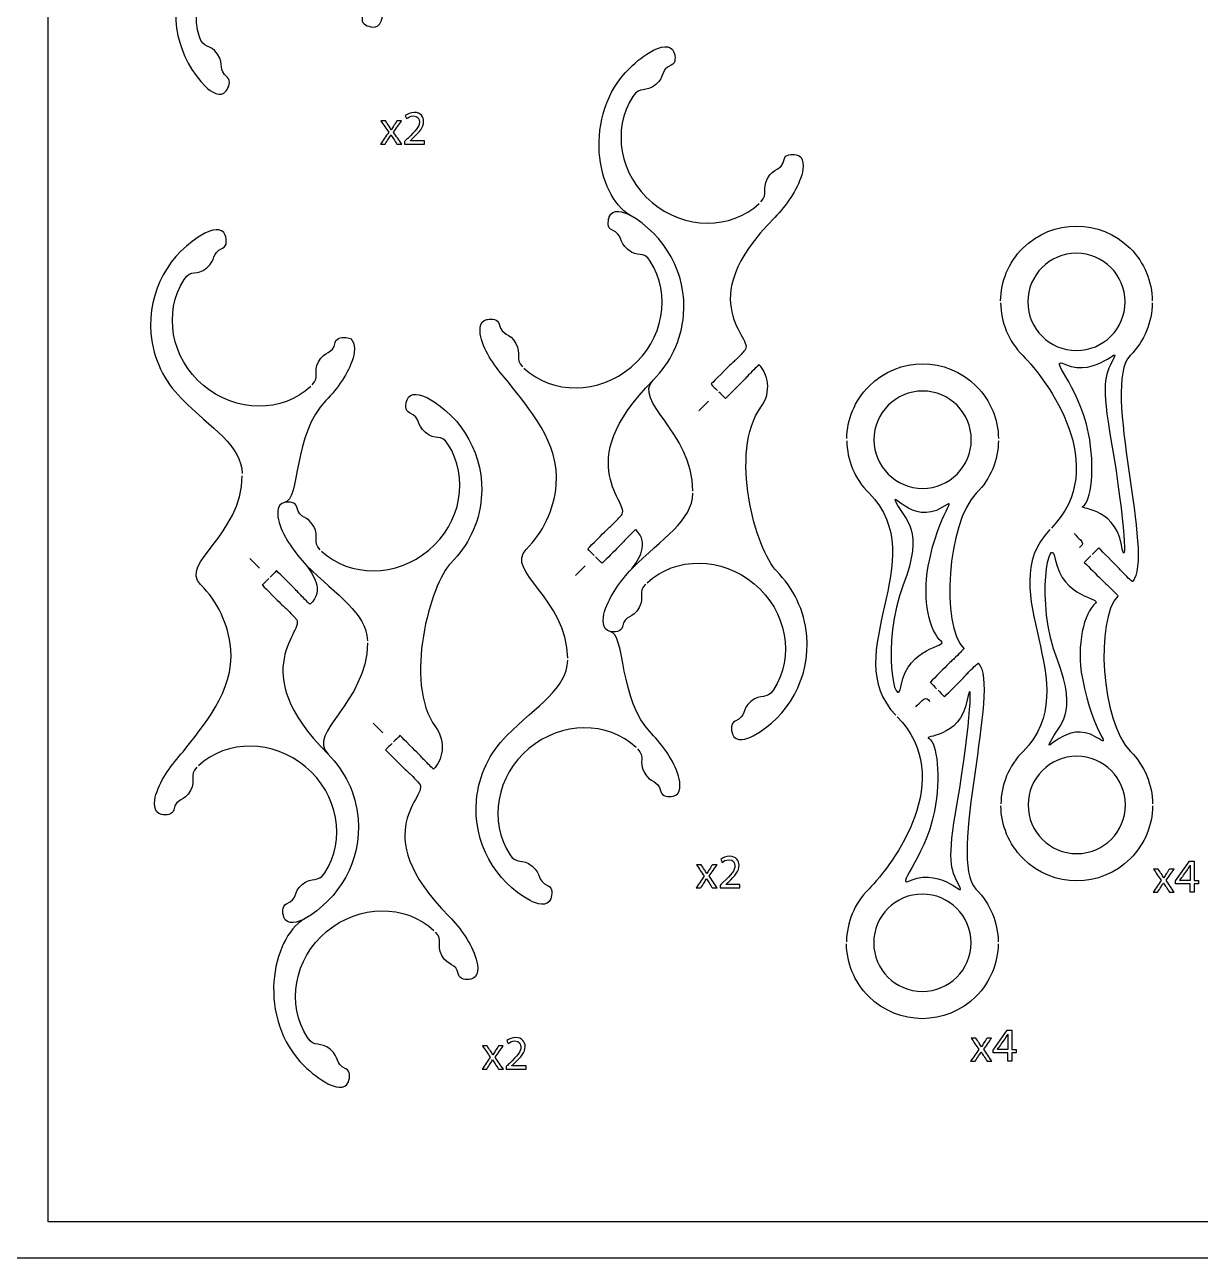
# Model space of a CAD drawing. Extents: x 0 to 620, y 0 to 360.
# Drawn here: x 210.1 to 383, y 0 to 181.4 of the extents above; entities that cross this region are included whole.
import ezdxf

# ---------------------------------------------------------------- set-up
doc = ezdxf.new("R2010")
doc.units = 0
doc.header["$MEASUREMENT"] = 0
doc.layers.add('DEFAULT', color=7, linetype='CONTINUOUS')

msp = doc.modelspace()

# ---------------------------------------------------------------- linework, layer by layer
at = {"layer": 'DEFAULT', "color": 36}
for points in [[(620, 0), (0, 0), (0, 360), (620, 360)], [(615.33, 5.38), (213.62, 5.38), (213.62, 355), (615.33, 355)], [(381.51, 53.83), (381.51, 55.08), (379.37, 55.08), (379.37, 55.49), (381.42, 58.41), (382.09, 58.41), (382.09, 55.56), (382.73, 55.56), (382.73, 55.08), (382.09, 55.08), (382.09, 53.83)], [(354.69, 28.98), (354.69, 30.23), (352.56, 30.23), (352.56, 30.63), (354.61, 33.56), (355.28, 33.56), (355.28, 30.71), (355.92, 30.71), (355.92, 30.23), (355.28, 30.23), (355.28, 28.98)]]:
    msp.add_lwpolyline(points, close=True, dxfattribs=at)
at = {"layer": 'DEFAULT', "color": 250}
for points in [[(310.69, 126.05), (309.26, 124.62)], [(244.69, 101.48), (243.27, 102.91)], [(292.55, 101.81), (291.12, 100.38)], [(262.83, 77.25), (261.4, 78.68)]]:
    msp.add_lwpolyline(points, dxfattribs=at)
at = {"layer": 'DEFAULT', "color": 1}
for points, knots in [([(240.48, 196.77), (237.41, 194.82), (234.73, 192.06), (233.38, 188.62), (231.11, 182.81), (232.64, 176.41), (236.79, 172.24), (237.48, 171.56), (239.01, 170.55), (239.76, 171.65), (240.13, 172.18), (240.56, 173.09), (239.95, 173.61), (238.49, 174.84), (239.59, 175.43), (238.52, 177.03), (237.45, 178.65), (236.37, 177.8), (235.83, 179.6), (234.18, 185.14), (237.23, 191.27), (242.93, 193.76), (248.67, 196.26), (255.32, 194.35), (258.18, 189.3), (259.12, 187.64), (257.9, 187.36), (258.25, 185.47), (258.56, 183.83), (259.89, 184.08), (259.75, 182.2), (259.7, 181.41), (260.64, 181.13), (261.29, 181.04), (262.54, 180.85), (262.91, 182.63), (262.89, 183.62), (263.04, 187.45), (261.2, 190.65), (258.66, 193.5), (251.3, 201.75), (262.34, 210.63), (261.75, 211.73), (261.67, 211.89), (261.42, 212.45), (260.97, 213.3), (260.69, 213.82), (260.55, 213.97), (260.09, 214.81), (259.68, 215.59), (258.44, 217.9), (258.44, 217.9), (258.84, 218.12), (259.23, 218.33), (259.63, 218.54)], [0, 0, 0, 0, 1, 1, 1, 2, 2, 2, 3, 3, 3, 4, 4, 4, 5, 5, 5, 6, 6, 6, 7, 7, 7, 8, 8, 8, 9, 9, 9, 10, 10, 10, 11, 11, 11, 12, 12, 12, 13, 13, 13, 14, 14, 14, 15, 15, 15, 16, 16, 16, 17, 17, 17, 20.82531, 20.82531, 20.82531, 20.82531]), ([(308.41, 112.8), (308.3, 121.67), (299.42, 125.99), (302.61, 129.17), (305.05, 131.64), (306.71, 134.93), (307.03, 138.66), (307.57, 144.88), (304.23, 150.47), (299.13, 153.4), (294.25, 156.21), (292.05, 168.07), (299.11, 175.01), (300.13, 176.03), (301.3, 176.91), (302.59, 177.62), (303.44, 178.08), (305.19, 178.62), (305.61, 177.35), (305.81, 176.73), (305.96, 175.74), (305.23, 175.42), (303.48, 174.65), (304.41, 173.81), (302.93, 172.57), (301.45, 171.33), (300.61, 172.41), (299.58, 170.83), (296.43, 165.99), (297.63, 159.24), (302.4, 155.24), (307.15, 151.26), (313.99, 151.18), (318.17, 155.11)], [0, 0, 0, 0, 1, 1, 1, 2, 2, 2, 3, 3, 3, 4, 4, 4, 5, 5, 5, 6, 6, 6, 7, 7, 7, 8, 8, 8, 9, 9, 9, 10, 10, 10, 11, 11, 11, 11]), ([(318.39, 155.32), (319.59, 156.57), (318.48, 157.12), (319.36, 158.77), (320.27, 160.48), (321.4, 159.73), (321.8, 161.58), (321.97, 162.36), (322.95, 162.35), (323.6, 162.26), (324.86, 162.08), (324.71, 160.27), (324.41, 159.32), (323.66, 156.9), (322.16, 154.86), (320.43, 153.03), (307.79, 140.38), (317.71, 135.18), (316.02, 133.49), (315.98, 133.46), (315.5, 132.9), (314.82, 132.22), (314.4, 131.8), (314.23, 131.7), (313.54, 131.02), (312.92, 130.4), (311.07, 128.54), (311.07, 128.54), (311.38, 128.22), (311.7, 127.9), (312.02, 127.59)], [0, 0, 0, 0, 1, 1, 1, 2, 2, 2, 3, 3, 3, 4, 4, 4, 5, 5, 5, 6, 6, 6, 7, 7, 7, 8, 8, 8, 9, 9, 9, 12.832519, 12.832519, 12.832519, 12.832519]), ([(283.55, 130.89), (287.73, 126.97), (294.57, 127.04), (299.32, 131.03), (304.09, 135.03), (305.29, 141.77), (302.14, 146.61), (301.11, 148.2), (300.31, 147.08), (298.83, 148.32), (297.35, 149.56), (298.24, 150.43), (296.49, 151.2), (295.8, 151.5), (295.89, 152.41), (296.08, 153.03), (296.09, 153.07), (296.1, 153.1), (296.11, 153.13), (296.53, 154.4), (298.27, 153.87), (299.13, 153.4)], [0, 0, 0, 0, 1.144286, 1.144286, 1.144286, 2.288571, 2.288571, 2.288571, 3.432857, 3.432857, 3.432857, 4.577143, 4.577143, 4.577143, 5.721429, 5.721429, 5.721429, 6.865714, 6.865714, 6.865714, 8.01, 8.01, 8.01, 8.01]), ([(353.65, 140.78), (353.68, 143.59), (354.77, 146.38), (356.91, 148.52), (361.27, 152.87), (368.33, 152.87), (372.69, 148.52), (374.83, 146.38), (375.92, 143.59), (375.95, 140.78)], [0, 0, 0, 0, 1, 1, 1, 2, 2, 2, 3, 3, 3, 3]), ([(252.2, 128.2), (248.02, 124.27), (241.17, 124.35), (236.43, 128.33), (231.65, 132.34), (230.46, 139.08), (233.61, 143.92), (234.63, 145.5), (235.43, 144.39), (236.91, 145.63), (238.39, 146.87), (237.5, 147.74), (239.25, 148.51), (239.98, 148.83), (239.84, 149.82), (239.63, 150.44), (239.21, 151.71), (237.46, 151.18), (236.61, 150.71), (231.45, 147.89), (228.17, 142.19), (228.71, 135.96), (229.04, 132.24), (230.69, 128.94), (233.14, 126.48), (237.7, 121.92), (242.03, 119.51), (242.13, 115.37)], [0, 0, 0, 0, 1, 1, 1, 2, 2, 2, 3, 3, 3, 4, 4, 4, 5, 5, 5, 6, 6, 6, 7, 7, 7, 8, 8, 8, 9, 9, 9, 9]), ([(357.65, 140.63), (357.65, 144.58), (360.85, 147.78), (364.8, 147.78), (368.75, 147.78), (371.96, 144.58), (371.96, 140.63), (371.96, 136.68), (368.75, 133.48), (364.8, 133.48), (360.85, 133.48), (357.65, 136.68), (357.65, 140.63)], [1, 1, 1, 1, 2, 2, 2, 3, 3, 3, 4, 4, 4, 5, 5, 5, 5]), ([(353.65, 140.48), (353.68, 137.68), (354.77, 134.88), (356.91, 132.74), (360.57, 129.08), (369.93, 116.38), (361.11, 107.38)], [0, 0, 0, 0, 1, 1, 1, 2, 2, 2, 2]), ([(375.95, 140.48), (375.92, 137.68), (374.83, 134.88), (372.69, 132.74), (368.37, 128.42), (376.41, 102.88), (373.02, 99.5), (372.96, 99.5), (372.42, 100.03), (371.75, 100.7), (371.34, 101.11), (371.23, 101.28), (370.55, 101.97), (369.93, 102.59), (368.07, 104.45), (368.07, 104.45), (367.76, 104.13), (367.44, 103.81), (367.12, 103.49)], [0, 0, 0, 0, 1, 1, 1, 2, 2, 2, 3, 3, 3, 4, 4, 4, 5, 5, 5, 8.832519, 8.832519, 8.832519, 8.832519]), ([(290, 88.23), (289.89, 97.09), (280.7, 101.04), (283.88, 104.22), (286.33, 106.69), (287.98, 109.99), (288.31, 113.71), (288.85, 119.93), (284.16, 125.07), (281.29, 128.81), (279.64, 130.71), (278.06, 132.68), (277.31, 135.11), (277.01, 136.06), (276.86, 137.87), (278.12, 138.05), (278.15, 138.05), (278.18, 138.05), (278.21, 138.06), (278.85, 138.13), (279.75, 138.11), (279.92, 137.36), (280.32, 135.52), (281.47, 136.24), (282.38, 134.53), (283.26, 132.87), (282.13, 132.35), (283.33, 131.1)], [0, 0, 0, 0, 1, 1, 1, 2, 2, 2, 3, 3, 3, 4, 4, 4, 5, 5, 5, 6, 6, 6, 7, 7, 7, 8, 8, 8, 9, 9, 9, 9]), ([(252.42, 128.41), (253.61, 129.66), (252.48, 130.18), (253.36, 131.83), (254.28, 133.55), (255.42, 132.83), (255.82, 134.67), (255.99, 135.45), (256.98, 135.44), (257.62, 135.36), (258.88, 135.18), (258.73, 133.37), (258.44, 132.42), (257.68, 129.99), (256.18, 127.95), (254.45, 126.12), (249.61, 121.28), (250.67, 111.48), (248.37, 111.14)], [0, 0, 0, 0, 1, 1, 1, 2, 2, 2, 3, 3, 3, 4, 4, 4, 5, 5, 5, 6, 6, 6, 6]), ([(331.03, 120.52), (331.07, 123.32), (332.16, 126.11), (334.3, 128.25), (338.65, 132.61), (345.71, 132.61), (350.07, 128.25), (352.21, 126.11), (353.3, 123.32), (353.33, 120.52)], [0, 0, 0, 0, 1, 1, 1, 2, 2, 2, 3, 3, 3, 3]), ([(301.66, 99.31), (305.84, 103.24), (312.69, 103.16), (317.43, 99.18), (322.21, 95.17), (323.4, 88.43), (320.25, 83.59), (319.23, 82.01), (318.43, 83.13), (316.94, 81.88), (315.47, 80.65), (316.35, 79.77), (314.61, 79), (313.88, 78.68), (314.02, 77.69), (314.23, 77.07), (314.64, 75.8), (316.4, 76.33), (317.25, 76.8), (322.41, 79.62), (325.69, 85.32), (325.15, 91.55), (324.82, 95.27), (323.17, 98.57), (320.72, 101.03), (317.66, 104.11), (313.63, 118.61), (318.41, 125.17), (320.08, 127.46), (319.4, 130.11), (318.14, 131.37), (318.09, 131.42), (317.55, 130.85), (316.87, 130.17), (316.45, 129.75), (316.35, 129.58), (315.67, 128.89), (315.05, 128.27), (313.19, 126.42), (313.19, 126.42), (312.87, 126.74), (312.55, 127.06), (312.23, 127.37)], [0, 0, 0, 0, 1, 1, 1, 2, 2, 2, 3, 3, 3, 4, 4, 4, 5, 5, 5, 6, 6, 6, 7, 7, 7, 8, 8, 8, 9, 9, 9, 10, 10, 10, 11, 11, 11, 12, 12, 12, 13, 13, 13, 16.832519, 16.832519, 16.832519, 16.832519]), ([(293.89, 103.35), (293.57, 103.67), (293.25, 103.99), (292.93, 104.31), (292.93, 104.31), (294.79, 106.17), (295.41, 106.79), (296.09, 107.47), (296.26, 107.57), (296.68, 107.99), (297.36, 108.67), (297.85, 109.22), (297.88, 109.26), (299.57, 110.95), (289.97, 116.53), (302.61, 129.17)], [0, 0, 0, 0, 3.832519, 3.832519, 3.832519, 4.832519, 4.832519, 4.832519, 5.832519, 5.832519, 5.832519, 6.832519, 6.832519, 6.832519, 7.832519, 7.832519, 7.832519, 7.832519]), ([(253.8, 103.99), (257.98, 100.06), (264.83, 100.14), (269.57, 104.12), (274.35, 108.13), (275.54, 114.87), (272.39, 119.71), (271.37, 121.29), (270.57, 120.17), (269.08, 121.42), (267.61, 122.65), (268.49, 123.53), (266.75, 124.3), (266.02, 124.62), (266.16, 125.61), (266.37, 126.23), (266.78, 127.5), (268.54, 126.96), (269.39, 126.5), (274.55, 123.68), (277.83, 117.98), (277.29, 111.75), (276.96, 108.03), (275.31, 104.73), (272.86, 102.27), (269.8, 99.19), (265.77, 84.68), (270.55, 78.13), (272.22, 75.84), (271.54, 73.19), (270.28, 71.93), (270.23, 71.88), (269.7, 72.45), (269.01, 73.13), (268.59, 73.55), (268.49, 73.72), (267.81, 74.4), (267.19, 75.02), (265.33, 76.88), (265.33, 76.88), (265.01, 76.56), (264.7, 76.24), (264.38, 75.93)], [0, 0, 0, 0, 1, 1, 1, 2, 2, 2, 3, 3, 3, 4, 4, 4, 5, 5, 5, 6, 6, 6, 7, 7, 7, 8, 8, 8, 9, 9, 9, 10, 10, 10, 11, 11, 11, 12, 12, 12, 13, 13, 13, 16.818377, 16.818377, 16.818377, 16.818377]), ([(342.19, 127.52), (346.14, 127.52), (349.34, 124.32), (349.34, 120.36), (349.34, 116.41), (346.14, 113.21), (342.19, 113.21), (338.23, 113.21), (335.03, 116.41), (335.03, 120.36), (335.03, 124.32), (338.23, 127.52), (342.19, 127.52)], [1, 1, 1, 1, 2, 2, 2, 3, 3, 3, 4, 4, 4, 5, 5, 5, 5]), ([(331.03, 120.22), (331.07, 117.41), (332.16, 114.62), (334.3, 112.48), (343.95, 102.82), (329.44, 88.87), (338.24, 79.86)], [0, 0, 0, 0, 1, 1, 1, 2, 2, 2, 2]), ([(353.33, 120.22), (353.3, 117.41), (352.21, 114.62), (350.07, 112.48), (345.76, 108.16), (344.86, 93.03), (348.24, 89.65), (348.28, 89.61), (347.72, 89.06), (347.04, 88.37), (346.62, 87.96), (346.45, 87.86), (345.76, 87.18), (345.14, 86.55), (343.29, 84.7), (343.29, 84.7), (343.61, 84.38), (343.92, 84.06), (344.24, 83.74)], [0, 0, 0, 0, 1, 1, 1, 2, 2, 2, 3, 3, 3, 4, 4, 4, 5, 5, 5, 8.832519, 8.832519, 8.832519, 8.832519]), ([(235.47, 72.2), (234.27, 70.95), (235.4, 70.42), (234.52, 68.77), (233.61, 67.06), (232.46, 67.78), (232.06, 65.93), (231.89, 65.15), (230.91, 65.16), (230.26, 65.25), (229.01, 65.43), (229.15, 67.24), (229.45, 68.19), (230.21, 70.61), (231.79, 72.58), (233.43, 74.48), (236.3, 78.23), (240.99, 83.36), (240.45, 89.59), (240.12, 93.31), (238.47, 96.61), (236.02, 99.07), (232.84, 102.25), (242.04, 106.2), (242.14, 115.07)], [0, 0, 0, 0, 1, 1, 1, 2, 2, 2, 3, 3, 3, 4, 4, 4, 5, 5, 5, 6, 6, 6, 7, 7, 7, 8, 8, 8, 8]), ([(301.45, 99.1), (300.24, 97.85), (301.38, 97.34), (300.5, 95.69), (299.59, 93.98), (298.44, 94.68), (298.03, 92.84), (297.86, 92.06), (296.88, 92.07), (296.24, 92.16), (294.98, 92.33), (295.13, 94.14), (295.42, 95.1), (296.18, 97.52), (297.72, 99.53), (299.41, 101.39), (303.97, 105.95), (308.3, 108.36), (308.4, 112.5)], [0, 0, 0, 0, 1, 1, 1, 2, 2, 2, 3, 3, 3, 4, 4, 4, 5, 5, 5, 6, 6, 6, 6]), ([(253.59, 104.19), (252.38, 105.44), (253.52, 105.96), (252.64, 107.61), (251.73, 109.32), (250.58, 108.61), (250.17, 110.45), (250, 111.23), (249.02, 111.23), (248.37, 111.14), (247.12, 110.96), (247.27, 109.15), (247.56, 108.2), (248.32, 105.78), (249.86, 103.77), (251.55, 101.91), (256.11, 97.35), (260.44, 94.94), (260.54, 90.8)], [0, 0, 0, 0, 1, 1, 1, 2, 2, 2, 3, 3, 3, 4, 4, 4, 5, 5, 5, 6, 6, 6, 6]), ([(299.41, 101.39), (300.36, 102.71), (302.14, 105.02), (300, 107.14), (299.95, 107.19), (299.42, 106.62), (298.73, 105.94), (298.32, 105.52), (298.21, 105.35), (297.53, 104.66), (296.7, 103.84), (295.88, 103.01), (295.05, 102.19), (294.73, 102.5), (294.42, 102.82), (294.1, 103.14)], [0, 0, 0, 0, 1, 1, 1, 2, 2, 2, 3, 3, 3, 12.927779, 12.927779, 12.927779, 16.760298, 16.760298, 16.760298, 16.760298]), ([(360.9, 107.16), (352.11, 98.16), (366.61, 84.2), (356.96, 74.54), (354.82, 72.41), (353.73, 69.61), (353.69, 66.81)], [0, 0, 0, 0, 1, 1, 1, 2, 2, 2, 2]), ([(251.55, 101.91), (252.5, 100.59), (254.28, 98.28), (252.14, 96.16), (252.09, 96.11), (251.56, 96.68), (250.87, 97.36), (250.46, 97.78), (250.35, 97.95), (249.67, 98.63), (249.05, 99.26), (247.19, 101.11), (247.19, 101.11), (246.88, 100.79), (246.56, 100.48), (246.24, 100.16)], [0, 0, 0, 0, 1, 1, 1, 2, 2, 2, 3, 3, 3, 4, 4, 4, 7.818377, 7.818377, 7.818377, 7.818377]), ([(366.91, 103.28), (366.59, 102.96), (366.27, 102.64), (365.95, 102.32), (366.78, 101.5), (367.6, 100.67), (368.43, 99.84), (369.11, 99.16), (369.29, 99.06), (369.7, 98.65), (370.38, 97.96), (370.94, 97.41), (370.9, 97.37), (367.52, 93.99), (368.42, 78.86), (372.73, 74.54), (374.87, 72.41), (375.96, 69.61), (376, 66.81)], [0, 0, 0, 0, 3.832519, 3.832519, 3.832519, 13.760298, 13.760298, 13.760298, 14.760298, 14.760298, 14.760298, 15.760298, 15.760298, 15.760298, 16.760298, 16.760298, 16.760298, 17.760298, 17.760298, 17.760298, 17.760298]), ([(246.03, 99.94), (245.71, 99.62), (245.39, 99.31), (245.07, 98.99), (245.07, 98.99), (246.93, 97.13), (247.55, 96.51), (248.23, 95.83), (248.4, 95.73), (248.82, 95.31), (249.5, 94.63), (249.99, 94.07), (250.02, 94.04), (251.71, 92.35), (242.11, 86.77), (254.75, 74.13)], [0, 0, 0, 0, 3.832519, 3.832519, 3.832519, 4.832519, 4.832519, 4.832519, 5.832519, 5.832519, 5.832519, 6.832519, 6.832519, 6.832519, 7.832519, 7.832519, 7.832519, 7.832519]), ([(300.27, 74.89), (301.48, 73.64), (300.34, 73.11), (301.22, 71.46), (302.14, 69.75), (303.28, 70.47), (303.69, 68.63), (303.86, 67.85), (304.84, 67.85), (305.48, 67.94), (306.74, 68.12), (306.59, 69.93), (306.3, 70.88), (305.54, 73.3), (304.04, 75.35), (302.31, 77.17), (297.47, 82.01), (298.53, 91.82), (296.24, 92.16)], [0, 0, 0, 0, 1, 1, 1, 2, 2, 2, 3, 3, 3, 4, 4, 4, 5, 5, 5, 6, 6, 6, 6]), ([(260.55, 90.5), (260.45, 81.63), (251.57, 77.31), (254.75, 74.13), (257.2, 71.66), (258.85, 68.37), (259.17, 64.64), (259.72, 58.42), (256.38, 52.82), (251.28, 49.9), (246.4, 47.09), (244.19, 35.22), (251.26, 28.29), (252.28, 27.26), (253.45, 26.38), (254.73, 25.68), (255.58, 25.21), (257.34, 24.68), (257.75, 25.95), (257.96, 26.57), (258.1, 27.56), (257.37, 27.88), (255.63, 28.65), (256.55, 29.49), (255.08, 30.73), (253.59, 31.97), (252.75, 30.89), (251.73, 32.47), (248.58, 37.31), (249.77, 44.05), (254.54, 48.06), (259.29, 52.04), (266.14, 52.12), (270.32, 48.19)], [0, 0, 0, 0, 1, 1, 1, 2, 2, 2, 3, 3, 3, 4, 4, 4, 5, 5, 5, 6, 6, 6, 7, 7, 7, 8, 8, 8, 9, 9, 9, 10, 10, 10, 11, 11, 11, 11]), ([(300.06, 75.1), (295.88, 79.02), (289.03, 78.94), (284.29, 74.96), (279.51, 70.96), (278.32, 64.22), (281.47, 59.37), (282.49, 57.8), (283.29, 58.91), (284.78, 57.67), (286.25, 56.43), (285.37, 55.56), (287.11, 54.79), (287.84, 54.47), (287.7, 53.47), (287.49, 52.85), (287.08, 51.58), (285.32, 52.12), (284.47, 52.59), (279.31, 55.41), (276.03, 61.11), (276.57, 67.33), (276.9, 71.06), (278.55, 74.36), (281, 76.82), (285.56, 81.38), (289.9, 83.79), (289.99, 87.93)], [0, 0, 0, 0, 1, 1, 1, 2, 2, 2, 3, 3, 3, 4, 4, 4, 5, 5, 5, 6, 6, 6, 7, 7, 7, 8, 8, 8, 9, 9, 9, 9]), ([(344.46, 83.53), (344.77, 83.21), (345.09, 82.89), (345.41, 82.58), (345.41, 82.58), (347.27, 84.43), (347.89, 85.05), (348.57, 85.74), (348.67, 85.91), (349.09, 86.33), (349.76, 86.99), (350.3, 87.52), (350.36, 87.52), (353.74, 84.14), (345.71, 58.6), (350.03, 54.28), (352.17, 52.14), (353.25, 49.35), (353.29, 46.54)], [0, 0, 0, 0, 3.832519, 3.832519, 3.832519, 4.832519, 4.832519, 4.832519, 5.832519, 5.832519, 5.832519, 6.832519, 6.832519, 6.832519, 7.832519, 7.832519, 7.832519, 8.832519, 8.832519, 8.832519, 8.832519]), ([(338.44, 79.64), (347.27, 70.64), (337.91, 57.94), (334.25, 54.28), (332.11, 52.14), (331.02, 49.35), (330.99, 46.54)], [0, 0, 0, 0, 1, 1, 1, 2, 2, 2, 2]), ([(251.28, 49.89), (250.41, 49.43), (248.67, 48.9), (248.25, 50.16), (248.05, 50.78), (247.91, 51.78), (248.64, 52.1), (250.38, 52.87), (249.5, 53.74), (250.97, 54.97), (252.46, 56.22), (253.25, 55.1), (254.28, 56.68), (257.43, 61.53), (256.23, 68.27), (251.46, 72.27), (246.72, 76.25), (239.87, 76.33), (235.69, 72.4)], [0, 0, 0, 0, 1.168333, 1.168333, 1.168333, 2.336667, 2.336667, 2.336667, 3.505, 3.505, 3.505, 4.673333, 4.673333, 4.673333, 5.841667, 5.841667, 5.841667, 7.01, 7.01, 7.01, 7.01]), ([(264.16, 75.71), (263.84, 75.39), (263.53, 75.07), (263.21, 74.76), (263.21, 74.76), (265.06, 72.9), (265.68, 72.28), (266.37, 71.59), (266.54, 71.5), (266.96, 71.08), (267.64, 70.4), (268.13, 69.84), (268.16, 69.81), (269.85, 68.12), (259.93, 62.91), (272.57, 50.27), (274.3, 48.44), (275.8, 46.4), (276.55, 43.98), (276.85, 43.02), (277, 41.21), (275.74, 41.04), (275.1, 40.95), (274.12, 40.94), (273.94, 41.72), (273.55, 43.56), (272.41, 42.82), (271.5, 44.53), (270.62, 46.18), (271.74, 46.73), (270.53, 47.98)], [0, 0, 0, 0, 3.832519, 3.832519, 3.832519, 4.832519, 4.832519, 4.832519, 5.832519, 5.832519, 5.832519, 6.832519, 6.832519, 6.832519, 7.832519, 7.832519, 7.832519, 8.832519, 8.832519, 8.832519, 9.832519, 9.832519, 9.832519, 10.832519, 10.832519, 10.832519, 11.832519, 11.832519, 11.832519, 12.832519, 12.832519, 12.832519, 12.832519]), ([(357.69, 66.66), (357.69, 70.61), (360.9, 73.81), (364.85, 73.81), (368.8, 73.81), (372.01, 70.61), (372.01, 66.66), (372.01, 62.71), (368.8, 59.5), (364.85, 59.5), (360.9, 59.5), (357.69, 62.71), (357.69, 66.66)], [1, 1, 1, 1, 2, 2, 2, 3, 3, 3, 4, 4, 4, 5, 5, 5, 5]), ([(376, 66.51), (375.96, 63.7), (374.87, 60.91), (372.73, 58.77), (368.38, 54.41), (361.31, 54.41), (356.96, 58.77), (354.82, 60.91), (353.73, 63.7), (353.69, 66.51)], [0, 0, 0, 0, 1, 1, 1, 2, 2, 2, 3, 3, 3, 3]), ([(342.14, 53.55), (346.09, 53.55), (349.3, 50.34), (349.3, 46.39), (349.3, 42.44), (346.09, 39.24), (342.14, 39.24), (338.19, 39.24), (334.99, 42.44), (334.99, 46.39), (334.99, 50.34), (338.19, 53.55), (342.14, 53.55)], [1, 1, 1, 1, 2, 2, 2, 3, 3, 3, 4, 4, 4, 5, 5, 5, 5]), ([(353.29, 46.24), (353.25, 43.44), (352.17, 40.64), (350.03, 38.5), (345.67, 34.15), (338.61, 34.15), (334.25, 38.5), (332.11, 40.64), (331.02, 43.44), (330.99, 46.24)], [0, 0, 0, 0, 1, 1, 1, 2, 2, 2, 3, 3, 3, 3])]:
    msp.add_open_spline(points, degree=3, knots=knots, dxfattribs=at)
at = {"layer": 'DEFAULT', "color": 36}
for points, knots in [([(263.21, 167.23), (263.37, 166.98), (263.53, 166.74), (263.7, 166.5), (263.82, 166.31), (263.93, 166.13), (264.04, 165.94), (264.05, 165.94), (264.06, 165.94), (264.06, 165.94), (264.18, 166.14), (264.29, 166.32), (264.4, 166.5), (264.56, 166.74), (264.72, 166.99), (264.88, 167.23), (265.1, 167.23), (265.33, 167.23), (265.55, 167.23), (265.16, 166.68), (264.78, 166.13), (264.39, 165.58), (264.79, 164.99), (265.19, 164.4), (265.59, 163.81), (265.35, 163.81), (265.12, 163.81), (264.88, 163.81), (264.71, 164.07), (264.55, 164.33), (264.38, 164.58), (264.25, 164.78), (264.13, 164.97), (264.01, 165.18), (264.01, 165.18), (264, 165.18), (264, 165.18), (263.89, 164.96), (263.77, 164.79), (263.64, 164.58), (263.47, 164.33), (263.31, 164.07), (263.14, 163.81), (262.92, 163.81), (262.69, 163.81), (262.46, 163.81), (262.86, 164.39), (263.27, 164.98), (263.67, 165.56), (263.29, 166.11), (262.9, 166.67), (262.52, 167.23), (262.75, 167.23), (262.98, 167.23), (263.21, 167.23)], [0, 0, 0, 0, 2.49671, 2.49671, 2.49671, 3.49671, 3.49671, 3.49671, 3.55771, 3.55771, 3.55771, 4.55771, 4.55771, 4.55771, 7.026151, 7.026151, 7.026151, 8.927151, 8.927151, 8.927151, 14.655009, 14.655009, 14.655009, 20.702323, 20.702323, 20.702323, 22.702323, 22.702323, 22.702323, 25.304853, 25.304853, 25.304853, 26.304853, 26.304853, 26.304853, 26.344853, 26.344853, 26.344853, 27.344853, 27.344853, 27.344853, 29.937064, 29.937064, 29.937064, 31.877064, 31.877064, 31.877064, 37.89844, 37.89844, 37.89844, 43.66264, 43.66264, 43.66264, 45.62264, 45.62264, 45.62264, 45.62264]), ([(265.99, 163.81), (265.99, 163.94), (265.99, 164.07), (265.99, 164.19), (266.15, 164.35), (266.31, 164.51), (266.47, 164.67), (267.65, 165.78), (268.18, 166.38), (268.18, 167.07), (268.18, 167.53), (267.96, 167.96), (267.27, 167.96), (266.86, 167.96), (266.51, 167.75), (266.3, 167.58), (266.23, 167.72), (266.17, 167.87), (266.1, 168.01), (266.42, 168.28), (266.87, 168.48), (267.4, 168.48), (268.39, 168.48), (268.8, 167.8), (268.8, 167.14), (268.8, 166.3), (268.19, 165.61), (267.22, 164.68), (267.1, 164.57), (266.98, 164.46), (266.86, 164.34), (266.86, 164.34), (266.86, 164.33), (266.86, 164.33), (267.54, 164.33), (268.23, 164.33), (268.92, 164.33), (268.92, 164.16), (268.92, 163.99), (268.92, 163.81), (267.94, 163.81), (266.96, 163.81), (265.99, 163.81)], [8.302, 8.302, 8.302, 8.302, 9.382, 9.382, 9.382, 11.306235, 11.306235, 11.306235, 12.306235, 12.306235, 12.306235, 13.306235, 13.306235, 13.306235, 14.306235, 14.306235, 14.306235, 15.666823, 15.666823, 15.666823, 16.666823, 16.666823, 16.666823, 17.666823, 17.666823, 17.666823, 18.666823, 18.666823, 18.666823, 20.083581, 20.083581, 20.083581, 20.123581, 20.123581, 20.123581, 25.965581, 25.965581, 25.965581, 27.425581, 27.425581, 27.425581, 35.727581, 35.727581, 35.727581, 35.727581]), ([(312.39, 54.45), (312.39, 54.58), (312.39, 54.71), (312.39, 54.84), (312.55, 54.99), (312.71, 55.15), (312.87, 55.31), (314.05, 56.42), (314.58, 57.02), (314.58, 57.71), (314.58, 58.17), (314.36, 58.6), (313.67, 58.6), (313.26, 58.6), (312.91, 58.39), (312.7, 58.22), (312.63, 58.36), (312.57, 58.51), (312.5, 58.65), (312.82, 58.92), (313.27, 59.12), (313.8, 59.12), (314.79, 59.12), (315.2, 58.44), (315.2, 57.79), (315.2, 56.94), (314.59, 56.25), (313.62, 55.32), (313.5, 55.21), (313.38, 55.1), (313.26, 54.98), (313.26, 54.98), (313.26, 54.97), (313.26, 54.97), (313.94, 54.97), (314.63, 54.97), (315.32, 54.97), (315.32, 54.8), (315.32, 54.63), (315.32, 54.45), (314.34, 54.45), (313.36, 54.45), (312.39, 54.45)], [8.302, 8.302, 8.302, 8.302, 9.382, 9.382, 9.382, 11.306235, 11.306235, 11.306235, 12.306235, 12.306235, 12.306235, 13.306235, 13.306235, 13.306235, 14.306235, 14.306235, 14.306235, 15.666823, 15.666823, 15.666823, 16.666823, 16.666823, 16.666823, 17.666823, 17.666823, 17.666823, 18.666823, 18.666823, 18.666823, 20.083581, 20.083581, 20.083581, 20.123581, 20.123581, 20.123581, 25.965581, 25.965581, 25.965581, 27.425581, 27.425581, 27.425581, 35.727581, 35.727581, 35.727581, 35.727581]), ([(309.61, 57.87), (309.77, 57.63), (309.93, 57.38), (310.1, 57.14), (310.22, 56.95), (310.33, 56.77), (310.44, 56.58), (310.45, 56.58), (310.45, 56.58), (310.46, 56.58), (310.57, 56.78), (310.69, 56.96), (310.8, 57.14), (310.96, 57.39), (311.12, 57.63), (311.28, 57.87), (311.5, 57.87), (311.73, 57.87), (311.95, 57.87), (311.56, 57.32), (311.17, 56.77), (310.79, 56.22), (311.19, 55.63), (311.59, 55.04), (311.99, 54.45), (311.75, 54.45), (311.52, 54.45), (311.28, 54.45), (311.11, 54.71), (310.95, 54.97), (310.78, 55.22), (310.65, 55.42), (310.53, 55.61), (310.41, 55.82), (310.41, 55.82), (310.4, 55.82), (310.4, 55.82), (310.29, 55.6), (310.17, 55.43), (310.04, 55.22), (309.87, 54.97), (309.71, 54.71), (309.54, 54.45), (309.32, 54.45), (309.09, 54.45), (308.86, 54.45), (309.26, 55.04), (309.67, 55.62), (310.07, 56.2), (309.69, 56.75), (309.3, 57.31), (308.92, 57.87), (309.15, 57.87), (309.38, 57.87), (309.61, 57.87)], [0, 0, 0, 0, 2.49671, 2.49671, 2.49671, 3.49671, 3.49671, 3.49671, 3.55771, 3.55771, 3.55771, 4.55771, 4.55771, 4.55771, 7.026151, 7.026151, 7.026151, 8.927151, 8.927151, 8.927151, 14.655009, 14.655009, 14.655009, 20.702323, 20.702323, 20.702323, 22.702323, 22.702323, 22.702323, 25.304853, 25.304853, 25.304853, 26.304853, 26.304853, 26.304853, 26.344853, 26.344853, 26.344853, 27.344853, 27.344853, 27.344853, 29.937064, 29.937064, 29.937064, 31.877064, 31.877064, 31.877064, 37.89844, 37.89844, 37.89844, 43.66264, 43.66264, 43.66264, 45.62264, 45.62264, 45.62264, 45.62264]), ([(376.81, 57.24), (376.97, 57), (377.13, 56.75), (377.29, 56.51), (377.42, 56.32), (377.53, 56.14), (377.64, 55.95), (377.65, 55.95), (377.65, 55.95), (377.66, 55.95), (377.77, 56.16), (377.89, 56.33), (378, 56.52), (378.16, 56.76), (378.32, 57), (378.48, 57.24), (378.7, 57.24), (378.93, 57.24), (379.15, 57.24), (378.76, 56.69), (378.37, 56.14), (377.98, 55.59), (378.38, 55), (378.78, 54.41), (379.18, 53.83), (378.95, 53.83), (378.71, 53.83), (378.48, 53.83), (378.31, 54.08), (378.14, 54.34), (377.98, 54.6), (377.84, 54.79), (377.73, 54.98), (377.61, 55.19), (377.61, 55.19), (377.6, 55.19), (377.6, 55.19), (377.48, 54.98), (377.36, 54.8), (377.24, 54.6), (377.07, 54.34), (376.91, 54.08), (376.74, 53.83), (376.51, 53.83), (376.29, 53.83), (376.06, 53.83), (376.46, 54.41), (376.87, 54.99), (377.27, 55.57), (376.89, 56.13), (376.5, 56.68), (376.11, 57.24), (376.34, 57.24), (376.58, 57.24), (376.81, 57.24)], [0, 0, 0, 0, 2.49671, 2.49671, 2.49671, 3.49671, 3.49671, 3.49671, 3.55771, 3.55771, 3.55771, 4.55771, 4.55771, 4.55771, 7.026151, 7.026151, 7.026151, 8.927151, 8.927151, 8.927151, 14.655009, 14.655009, 14.655009, 20.702323, 20.702323, 20.702323, 22.702323, 22.702323, 22.702323, 25.304853, 25.304853, 25.304853, 26.304853, 26.304853, 26.304853, 26.344853, 26.344853, 26.344853, 27.344853, 27.344853, 27.344853, 29.937064, 29.937064, 29.937064, 31.877064, 31.877064, 31.877064, 37.89844, 37.89844, 37.89844, 43.66264, 43.66264, 43.66264, 45.62264, 45.62264, 45.62264, 45.62264]), ([(381.51, 55.56), (381.51, 56.07), (381.51, 56.58), (381.51, 57.09), (381.51, 57.33), (381.51, 57.57), (381.53, 57.81), (381.52, 57.81), (381.51, 57.81), (381.51, 57.81), (381.36, 57.55), (381.25, 57.35), (381.12, 57.14), (380.75, 56.62), (380.38, 56.1), (380, 55.58), (380, 55.57), (380, 55.57), (380, 55.56), (380.5, 55.56), (381, 55.56), (381.51, 55.56)], [4.262, 4.262, 4.262, 4.262, 8.603, 8.603, 8.603, 9.603, 9.603, 9.603, 9.663, 9.663, 9.663, 10.663, 10.663, 10.663, 16.109467, 16.109467, 16.109467, 16.149467, 16.149467, 16.149467, 20.411467, 20.411467, 20.411467, 20.411467]), ([(354.69, 30.71), (354.69, 31.22), (354.69, 31.73), (354.69, 32.24), (354.69, 32.48), (354.7, 32.72), (354.71, 32.96), (354.7, 32.96), (354.7, 32.96), (354.69, 32.96), (354.55, 32.69), (354.44, 32.5), (354.31, 32.29), (353.94, 31.77), (353.56, 31.25), (353.19, 30.73), (353.19, 30.72), (353.19, 30.72), (353.19, 30.71), (353.69, 30.71), (354.19, 30.71), (354.69, 30.71)], [4.262, 4.262, 4.262, 4.262, 8.603, 8.603, 8.603, 9.603, 9.603, 9.603, 9.663, 9.663, 9.663, 10.663, 10.663, 10.663, 16.109467, 16.109467, 16.109467, 16.149467, 16.149467, 16.149467, 20.411467, 20.411467, 20.411467, 20.411467]), ([(278.15, 31.22), (278.31, 30.98), (278.47, 30.73), (278.64, 30.49), (278.76, 30.3), (278.87, 30.12), (278.98, 29.93), (278.99, 29.93), (279, 29.93), (279, 29.93), (279.12, 30.14), (279.23, 30.31), (279.34, 30.5), (279.5, 30.74), (279.66, 30.98), (279.82, 31.22), (280.04, 31.22), (280.27, 31.22), (280.49, 31.22), (280.1, 30.67), (279.72, 30.12), (279.33, 29.57), (279.73, 28.98), (280.13, 28.39), (280.53, 27.81), (280.29, 27.81), (280.06, 27.81), (279.82, 27.81), (279.65, 28.06), (279.49, 28.32), (279.32, 28.58), (279.19, 28.77), (279.07, 28.96), (278.95, 29.17), (278.95, 29.17), (278.94, 29.17), (278.94, 29.17), (278.83, 28.96), (278.71, 28.78), (278.58, 28.58), (278.41, 28.32), (278.25, 28.06), (278.09, 27.81), (277.86, 27.81), (277.63, 27.81), (277.4, 27.81), (277.81, 28.39), (278.21, 28.97), (278.61, 29.55), (278.23, 30.11), (277.84, 30.67), (277.46, 31.22), (277.69, 31.22), (277.92, 31.22), (278.15, 31.22)], [0, 0, 0, 0, 2.49671, 2.49671, 2.49671, 3.49671, 3.49671, 3.49671, 3.55771, 3.55771, 3.55771, 4.55771, 4.55771, 4.55771, 7.026151, 7.026151, 7.026151, 8.927151, 8.927151, 8.927151, 14.655009, 14.655009, 14.655009, 20.702323, 20.702323, 20.702323, 22.702323, 22.702323, 22.702323, 25.304853, 25.304853, 25.304853, 26.304853, 26.304853, 26.304853, 26.344853, 26.344853, 26.344853, 27.344853, 27.344853, 27.344853, 29.937064, 29.937064, 29.937064, 31.877064, 31.877064, 31.877064, 37.89844, 37.89844, 37.89844, 43.66264, 43.66264, 43.66264, 45.62264, 45.62264, 45.62264, 45.62264]), ([(280.93, 27.81), (280.93, 27.93), (280.93, 28.06), (280.93, 28.19), (281.09, 28.35), (281.25, 28.5), (281.42, 28.66), (282.59, 29.78), (283.12, 30.37), (283.12, 31.06), (283.12, 31.53), (282.9, 31.96), (282.21, 31.96), (281.8, 31.96), (281.45, 31.74), (281.24, 31.57), (281.17, 31.71), (281.11, 31.86), (281.04, 32.01), (281.36, 32.27), (281.81, 32.47), (282.34, 32.47), (283.33, 32.47), (283.74, 31.79), (283.74, 31.14), (283.74, 30.29), (283.13, 29.61), (282.16, 28.68), (282.04, 28.56), (281.92, 28.45), (281.8, 28.34), (281.8, 28.33), (281.8, 28.33), (281.8, 28.32), (282.48, 28.32), (283.17, 28.32), (283.86, 28.32), (283.86, 28.15), (283.86, 27.98), (283.86, 27.81), (282.88, 27.81), (281.9, 27.81), (280.93, 27.81)], [8.302, 8.302, 8.302, 8.302, 9.382, 9.382, 9.382, 11.306235, 11.306235, 11.306235, 12.306235, 12.306235, 12.306235, 13.306235, 13.306235, 13.306235, 14.306235, 14.306235, 14.306235, 15.666823, 15.666823, 15.666823, 16.666823, 16.666823, 16.666823, 17.666823, 17.666823, 17.666823, 18.666823, 18.666823, 18.666823, 20.083581, 20.083581, 20.083581, 20.123581, 20.123581, 20.123581, 25.965581, 25.965581, 25.965581, 27.425581, 27.425581, 27.425581, 35.727581, 35.727581, 35.727581, 35.727581]), ([(349.99, 32.39), (350.15, 32.15), (350.32, 31.9), (350.48, 31.66), (350.6, 31.47), (350.71, 31.29), (350.82, 31.1), (350.83, 31.1), (350.84, 31.1), (350.85, 31.1), (350.96, 31.3), (351.07, 31.48), (351.18, 31.66), (351.34, 31.91), (351.5, 32.15), (351.66, 32.39), (351.89, 32.39), (352.11, 32.39), (352.33, 32.39), (351.95, 31.84), (351.56, 31.29), (351.17, 30.74), (351.57, 30.15), (351.97, 29.56), (352.37, 28.98), (352.13, 28.98), (351.9, 28.98), (351.66, 28.98), (351.5, 29.23), (351.33, 29.49), (351.16, 29.75), (351.03, 29.94), (350.92, 30.13), (350.8, 30.34), (350.79, 30.34), (350.79, 30.34), (350.78, 30.34), (350.67, 30.13), (350.55, 29.95), (350.42, 29.75), (350.26, 29.49), (350.09, 29.23), (349.93, 28.98), (349.7, 28.98), (349.47, 28.98), (349.24, 28.98), (349.65, 29.56), (350.05, 30.14), (350.46, 30.72), (350.07, 31.28), (349.69, 31.83), (349.3, 32.39), (349.53, 32.39), (349.76, 32.39), (349.99, 32.39)], [0, 0, 0, 0, 2.49671, 2.49671, 2.49671, 3.49671, 3.49671, 3.49671, 3.55771, 3.55771, 3.55771, 4.55771, 4.55771, 4.55771, 7.026151, 7.026151, 7.026151, 8.927151, 8.927151, 8.927151, 14.655009, 14.655009, 14.655009, 20.702323, 20.702323, 20.702323, 22.702323, 22.702323, 22.702323, 25.304853, 25.304853, 25.304853, 26.304853, 26.304853, 26.304853, 26.344853, 26.344853, 26.344853, 27.344853, 27.344853, 27.344853, 29.937064, 29.937064, 29.937064, 31.877064, 31.877064, 31.877064, 37.89844, 37.89844, 37.89844, 43.66264, 43.66264, 43.66264, 45.62264, 45.62264, 45.62264, 45.62264])]:
    msp.add_open_spline(points, degree=3, knots=knots, dxfattribs=at)
at = {"layer": 'DEFAULT', "color": 5}
for points in [[(363.18, 131.44), (360.38, 132.64), (365.06, 128.7), (366.58, 121.29), (367.62, 116.28), (366.91, 111.14), (365.8, 110.61), (364.7, 110.09), (370.33, 110.72), (371.41, 104.92), (372.21, 100.61), (372.03, 107.96), (369.92, 120.1), (368.44, 128.63), (368.93, 129.73), (370.18, 132.15), (371.42, 134.57), (367.83, 129.45), (363.18, 131.44)], [(345.01, 110.38), (347.77, 112.1), (344.56, 110.11), (343.01, 101.77), (342.08, 96.74), (343.26, 92.12), (344.94, 90.69), (345.88, 89.9), (340.1, 90.01), (339.03, 84.22), (338.23, 79.9), (335.98, 90.38), (339.34, 99.03), (342.47, 107.1), (339.6, 108.55), (338.36, 110.97), (337.11, 113.39), (340.71, 107.7), (345.01, 110.38)], [(367.67, 76.64), (370.43, 74.92), (367.22, 76.9), (365.67, 85.25), (364.74, 90.28), (365.92, 94.9), (367.6, 96.33), (368.54, 97.12), (362.76, 97.01), (361.69, 102.8), (360.89, 107.11), (358.64, 96.64), (362, 87.99), (365.13, 79.92), (362.26, 78.47), (361.02, 76.05), (359.77, 73.63), (363.37, 79.32), (367.67, 76.64)], [(340.52, 55.58), (337.72, 54.38), (342.4, 58.32), (343.92, 65.73), (344.96, 70.74), (344.25, 75.88), (343.14, 76.41), (342.04, 76.93), (347.67, 76.3), (348.75, 82.1), (349.55, 86.41), (349.37, 79.06), (347.26, 66.92), (345.78, 58.39), (346.27, 57.29), (347.52, 54.87), (348.76, 52.45), (345.17, 57.57), (340.52, 55.58)]]:
    msp.add_open_spline(points, degree=3, knots=[0, 0, 0, 0, 1, 1, 1, 2, 2, 2, 3, 3, 3, 4, 4, 4, 5, 5, 5, 6, 6, 6, 6], dxfattribs=at)
at = {"layer": 'DEFAULT', "color": 250}
for points in [[(364.45, 106.57), (364.77, 106.26), (365.09, 105.94), (365.41, 105.62), (365.79, 105.24), (365.72, 104.94), (365.47, 104.69), (365.4, 104.62), (365.3, 104.55), (365.24, 104.53)], [(341.16, 81.08), (341.48, 81.39), (341.8, 81.71), (342.11, 82.03), (342.49, 82.41), (342.8, 82.34), (343.04, 82.1), (343.11, 82.03), (343.18, 81.93), (343.21, 81.86)]]:
    msp.add_open_spline(points, degree=3, knots=[0, 0, 0, 0, 3.832519, 3.832519, 3.832519, 4.832519, 4.832519, 4.832519, 5.832519, 5.832519, 5.832519, 5.832519], dxfattribs=at)

doc.saveas('drawing.dxf')
